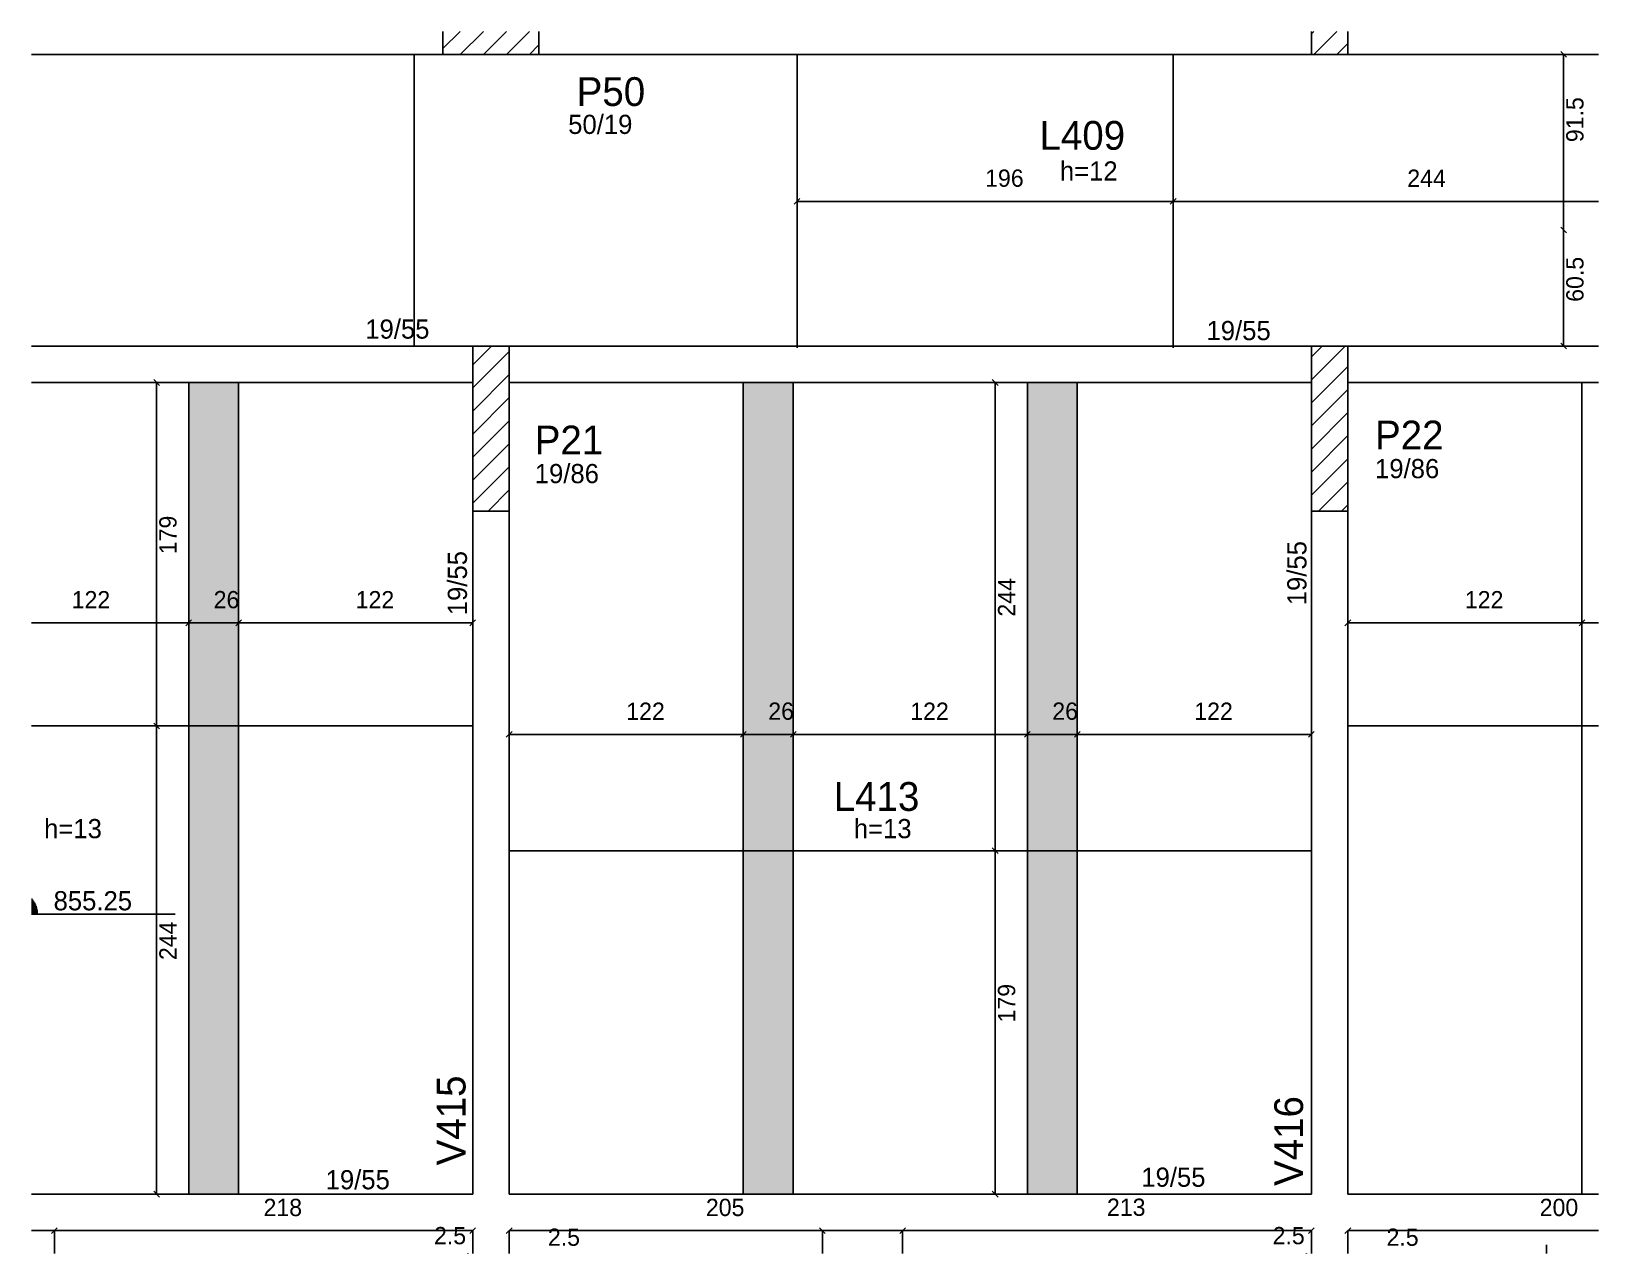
# Model space of a CAD drawing. Header units: metres. Extents: x 3492 to 4309, y 1559 to 2196.
import ezdxf

# ---------------------------------------------------------------- set-up
doc = ezdxf.new("R2010")
doc.units = ezdxf.units.M
for name, color, linetype in [('3', 7, 'Continuous'), ('4', 7, 'Continuous'), ('7', 7, 'Continuous'), ('9', 7, 'Continuous'), ('Hachura', 7, 'Continuous'), ('Painéis', 7, 'Continuous')]:
    doc.layers.add(name, color=color, linetype=linetype)

msp = doc.modelspace()

# ---------------------------------------------------------------- hatches: boundary and pattern name
at = {"layer": '9'}
h = msp.add_hatch(color=7, dxfattribs=at)
h.dxf.hatch_style = 1
h.paths.add_polyline_path([(4159.47, 1813.12), (4159.47, 1813.12), (4159.47, 2013.12), (4159.47, 2013.12), (4159.47, 1813.12)])
h = msp.add_hatch(color=7, dxfattribs=at)
h.dxf.hatch_style = 1
h.paths.add_polyline_path([(4178.47, 1813.12), (4178.47, 1813.12), (4178.47, 2013.12), (4178.47, 2013.12), (4178.47, 1813.12)])
at = {"layer": 'Hachura'}
h = msp.add_hatch(color=7, dxfattribs=at)
h.dxf.hatch_style = 1
h.paths.add_polyline_path([(3574.48, 1590.12), (3600.48, 1590.12), (3600.48, 2013.12), (3574.48, 2013.12), (3574.48, 1590.12)])
h = msp.add_hatch(color=7, dxfattribs=at)
h.dxf.hatch_style = 1
h.paths.add_polyline_path([(3863.48, 1590.12), (3889.48, 1590.12), (3889.48, 2013.12), (3863.48, 2013.12), (3863.48, 1590.12)])
h = msp.add_hatch(color=7, dxfattribs=at)
h.dxf.hatch_style = 1
h.paths.add_polyline_path([(4011.48, 1590.12), (4037.48, 1590.12), (4037.48, 2013.12), (4011.48, 2013.12), (4011.48, 1590.12)])

# ---------------------------------------------------------------- linework, layer by layer
at = {"layer": '3', "color": 3, "lineweight": 25}
for p, q in [((3706.97, 2187.1), (3715.99, 2196.12)), ((3716.01, 2184.12), (3728.01, 2196.12)), ((3728.03, 2184.12), (3740.03, 2196.12)), ((3740.05, 2184.12), (3752.05, 2196.12)), ((3752.07, 2184.12), (3756.97, 2189.02)), ((4159.47, 2194.83), (4160.76, 2196.12)), ((4160.78, 2184.12), (4172.78, 2196.12)), ((4172.8, 2184.12), (4178.47, 2189.79)), ((3722.47, 2022.29), (3732.3, 2032.12)), ((3722.47, 2010.27), (3741.47, 2029.27)), ((4159.47, 2014.52), (4177.07, 2032.12)), ((4159.47, 2026.54), (4165.05, 2032.12)), ((4159.47, 2002.5), (4178.47, 2021.5)), ((3722.47, 1998.25), (3741.47, 2017.25)), ((4159.47, 1990.48), (4178.47, 2009.48)), ((3722.47, 1986.23), (3741.47, 2005.23)), ((3722.47, 1974.21), (3741.47, 1993.21)), ((4159.47, 1978.46), (4178.47, 1997.46)), ((4159.47, 1966.44), (4178.47, 1985.44)), ((3722.47, 1962.19), (3741.47, 1981.19)), ((3722.47, 1950.17), (3741.47, 1969.17)), ((4159.47, 1954.42), (4178.47, 1973.42)), ((4163.2, 1946.12), (4178.47, 1961.4)), ((3730.45, 1946.12), (3741.47, 1957.15)), ((4175.22, 1946.12), (4178.47, 1949.38)), ((3492.47, 1743.9), (3493.07, 1743.9)), ((3492.47, 1743.11), (3493.67, 1743.11)), ((3492.47, 1742.32), (3494.18, 1742.32)), ((3492.47, 1741.52), (3494.61, 1741.52)), ((3492.47, 1740.73), (3494.96, 1740.73)), ((3492.47, 1739.94), (3495.26, 1739.94)), ((3492.47, 1739.15), (3495.5, 1739.15)), ((3492.47, 1738.35), (3495.68, 1738.35)), ((3492.47, 1737.56), (3495.8, 1737.56)), ((3492.47, 1736.77), (3495.9, 1736.77)), ((3492.47, 1735.97), (3495.9, 1735.97)), ((3495.9, 1735.97), (3567.33, 1735.97)), ((4282, 1559.12), (4282, 1563.76))]:
    msp.add_line(p, q, dxfattribs=at)
for points in [[(3492.47, 2184.12), (3706.97, 2184.12)], [(3756.97, 2184.12), (4159.47, 2184.12)], [(4178.47, 2184.12), (4309.19, 2184.12)], [(3722.47, 2032.12), (3492.47, 2032.12)], [(4159.47, 2032.12), (3741.47, 2032.12)], [(4309.19, 2032.12), (4178.47, 2032.12)], [(3492.47, 2013.12), (3722.47, 2013.12)], [(3741.47, 2013.12), (4159.47, 2013.12)], [(4178.47, 2013.12), (4309.19, 2013.12)], [(3722.47, 1946.12), (3722.47, 1590.12)], [(3741.47, 1590.12), (3741.47, 1946.12)], [(4159.47, 1946.12), (4159.47, 1590.12)], [(4178.47, 1590.12), (4178.47, 1946.12)], [(3722.47, 1590.12), (3492.47, 1590.12)], [(4159.47, 1590.12), (3741.47, 1590.12)], [(4309.19, 1590.12), (4178.47, 1590.12)], [(3492.47, 1571.12), (3722.47, 1571.12)], [(3722.47, 1571.12), (3722.47, 1559.12)], [(3741.47, 1571.12), (4159.47, 1571.12)], [(3741.47, 1559.12), (3741.47, 1571.12)], [(4159.47, 1571.12), (4159.47, 1559.12)], [(4178.47, 1571.12), (4309.19, 1571.12)], [(4178.47, 1559.12), (4178.47, 1571.12)]]:
    msp.add_lwpolyline(points, dxfattribs=at)
at = {"layer": '7', "color": 7, "lineweight": 25}
for points in [[(3706.97, 2196.12), (3706.97, 2184.12)], [(3756.97, 2184.12), (3756.97, 2196.12)], [(4159.47, 2196.12), (4159.47, 2184.12)], [(4178.47, 2184.12), (4178.47, 2196.12)], [(3706.97, 2184.12), (3756.97, 2184.12)], [(4159.47, 2184.12), (4178.47, 2184.12)], [(3741.47, 2032.12), (3722.47, 2032.12)], [(3722.47, 2032.12), (3722.47, 1946.12)], [(3741.47, 1946.12), (3741.47, 2032.12)], [(4178.47, 2032.12), (4159.47, 2032.12)], [(4159.47, 2032.12), (4159.47, 1946.12)], [(4178.47, 1946.12), (4178.47, 2032.12)], [(3722.47, 1946.12), (3741.47, 1946.12)], [(4159.47, 1946.12), (4178.47, 1946.12)]]:
    msp.add_lwpolyline(points, dxfattribs=at)
at = {"layer": 'Painéis', "color": 200, "lineweight": 25}
for p, q in [((3691.97, 2184.12), (3691.97, 2032.12)), ((3891.47, 2184.12), (3891.47, 2031.19)), ((4087.47, 2184.12), (4087.47, 2031.19)), ((3574.48, 2013.12), (3574.48, 1590.12)), ((3600.48, 2013.12), (3600.48, 1590.12)), ((3863.48, 2013.12), (3863.48, 1590.12)), ((3889.48, 2013.12), (3889.48, 1590.12)), ((4011.48, 2013.12), (4011.48, 1590.12)), ((4037.48, 2013.12), (4037.48, 1590.12)), ((4300.48, 2013.12), (4300.48, 1590.12)), ((3722.38, 1834.12), (3492.47, 1834.12)), ((4309.19, 1834.12), (4178.38, 1834.12)), ((4159.38, 1769.12), (3741.38, 1769.12)), ((3504.47, 1559.12), (3504.47, 1571.12)), ((3946.47, 1559.12), (3946.47, 1571.12))]:
    msp.add_line(p, q, dxfattribs=at)
at = {"layer": 'Painéis', "color": 0, "lineweight": 25}
for p, q in [((4292.4, 2182.62), (4289.4, 2185.62)), ((3892.97, 2109), (3889.97, 2106)), ((4088.97, 2109), (4085.97, 2106)), ((4085.97, 2106), (4088.97, 2109)), ((4289.4, 2094.12), (4292.4, 2091.12)), ((4292.4, 2091.12), (4289.4, 2094.12)), ((4289.4, 2033.62), (4292.4, 2030.62)), ((3559.23, 2011.62), (3556.23, 2014.62)), ((3996.23, 2011.62), (3993.23, 2014.62)), ((3572.98, 1886.37), (3575.98, 1889.37)), ((3575.98, 1889.37), (3572.98, 1886.37)), ((3598.98, 1886.37), (3601.98, 1889.37)), ((3601.98, 1889.37), (3598.98, 1886.37)), ((3720.97, 1886.37), (3723.97, 1889.37)), ((4179.97, 1889.37), (4176.97, 1886.37)), ((4298.98, 1886.37), (4301.98, 1889.37)), ((4301.98, 1889.37), (4298.98, 1886.37)), ((3556.23, 1835.62), (3559.23, 1832.62)), ((3559.23, 1832.62), (3556.23, 1835.62)), ((3742.97, 1831.26), (3739.97, 1828.26)), ((3861.98, 1828.26), (3864.98, 1831.26)), ((3864.98, 1831.26), (3861.98, 1828.26)), ((3887.98, 1828.26), (3890.98, 1831.26)), ((3890.98, 1831.26), (3887.98, 1828.26)), ((4009.98, 1828.26), (4012.98, 1831.26)), ((4012.98, 1831.26), (4009.98, 1828.26)), ((4035.98, 1828.26), (4038.98, 1831.26)), ((4038.98, 1831.26), (4035.98, 1828.26)), ((4157.97, 1828.26), (4160.97, 1831.26)), ((3993.23, 1770.62), (3996.23, 1767.62)), ((3996.23, 1767.62), (3993.23, 1770.62)), ((3556.23, 1591.62), (3559.23, 1588.62)), ((3993.23, 1591.62), (3996.23, 1588.62)), ((3505.97, 1572.62), (3502.97, 1569.62)), ((3502.97, 1569.62), (3505.97, 1572.62)), ((3720.97, 1569.62), (3723.97, 1572.62)), ((3742.97, 1572.62), (3739.97, 1569.62)), ((3906.19, 1569.62), (3903.19, 1572.62)), ((3947.97, 1572.62), (3944.97, 1569.62)), ((3944.97, 1569.62), (3947.97, 1572.62)), ((4157.97, 1569.62), (4160.97, 1572.62)), ((4179.97, 1572.62), (4176.97, 1569.62))]:
    msp.add_line(p, q, dxfattribs=at)
at = {"layer": 'Painéis', "color": 4, "lineweight": 25}
for p, q in [((4290.9, 2092.62), (4290.9, 2184.12)), ((4087.47, 2107.5), (3891.47, 2107.5)), ((4309.19, 2107.5), (4087.47, 2107.5)), ((4290.9, 2092.62), (4290.9, 2032.12)), ((3557.73, 2013.12), (3557.73, 1834.12)), ((3994.73, 2013.12), (3994.73, 1769.12)), ((3492.47, 1887.87), (3574.48, 1887.87)), ((3574.48, 1887.87), (3600.48, 1887.87)), ((3600.48, 1887.87), (3722.47, 1887.87)), ((4178.47, 1887.87), (4300.48, 1887.87)), ((4300.48, 1887.87), (4309.19, 1887.87)), ((3557.73, 1834.12), (3557.73, 1590.12)), ((3741.47, 1829.76), (3863.48, 1829.76)), ((3863.48, 1829.76), (3889.48, 1829.76)), ((3889.48, 1829.76), (4011.48, 1829.76)), ((4011.48, 1829.76), (4037.48, 1829.76)), ((4037.48, 1829.76), (4159.47, 1829.76)), ((3994.73, 1769.12), (3994.73, 1590.12)), ((3504.47, 1571.12), (3492.47, 1571.12)), ((3722.47, 1571.12), (3504.47, 1571.12)), ((3946.47, 1571.12), (3741.47, 1571.12)), ((3902.44, 1571.12), (3901.69, 1571.12)), ((3904.69, 1571.12), (3904.69, 1559.12)), ((4159.47, 1571.12), (3946.47, 1571.12)), ((4309.19, 1571.12), (4178.47, 1571.12)), ((3719.97, 1559.12), (3719.97, 1559.43)), ((3722.47, 1559.12), (3722.47, 1559.43)), ((4156.97, 1559.12), (4156.97, 1559.43)), ((4159.47, 1559.12), (4159.47, 1559.43))]:
    msp.add_line(p, q, dxfattribs=at)

# ---------------------------------------------------------------- texts
at = {"layer": '3', "color": 3, "lineweight": 25}
for s, p in [('50/19', (3772.22, 2142.65)), ('h=12', (4028.42, 2118.35)), ('19/55', (3666.48, 2035.97)), ('19/55', (4104.84, 2035.18)), ('19/86', (3754.79, 1960.65)), ('19/86', (4192.66, 1963.25)), ('h=13', (3499.11, 1775.63)), ('h=13', (3921.05, 1775.63)), ('855.25', (3504.06, 1738.04)), ('19/55', (3645.83, 1592.66)), ('19/55', (4070.87, 1593.98))]:
    msp.add_text(s, height=10, dxfattribs=at).set_placement(p)
for p in [(4156.93, 1897.03), (3719.47, 1891.83)]:
    msp.add_text('19/55', height=10, rotation=90, dxfattribs=at).set_placement(p)
at = {"layer": '4', "color": 4, "lineweight": 25}
for s, p in [('P50', (3776.63, 2157.22)), ('L409', (4017.81, 2134.42)), ('P22', (4192.66, 1978.25)), ('P21', (3754.79, 1975.65)), ('L413', (3910.6, 1789.87))]:
    msp.add_text(s, height=15, dxfattribs=at).set_placement(p)
for s, p in [('V415', (3718.72, 1605.12)), ('V416', (4155.16, 1594.38))]:
    msp.add_text(s, height=15, rotation=90, dxfattribs=at).set_placement(p)
at = {"layer": 'Painéis', "color": 240, "lineweight": 25}
for s, p in [('91.5', (4301.28, 2138.37)), ('60.5', (4301.3, 2055.17)), ('179', (3568.14, 1923.62)), ('244', (4005.16, 1891.12)), ('244', (3568.16, 1712.12)), ('179', (4005.14, 1679.62))]:
    msp.add_text(s, height=9, rotation=90, dxfattribs=at).set_placement(p)
for s, p in [('196', (3989.47, 2115.12)), ('244', (4209.47, 2115.07)), ('122', (3513.48, 1895.42)), ('26', (3587.48, 1895.46)), ('122', (3661.48, 1895.42)), ('122', (4239.48, 1895.42)), ('122', (3802.48, 1837.31)), ('26', (3876.48, 1837.35)), ('122', (3950.48, 1837.31)), ('26', (4024.48, 1837.35)), ('122', (4098.48, 1837.31)), ('218', (3613.47, 1578.71)), ('205', (3843.97, 1578.72)), ('213', (4052.97, 1578.82)), ('200', (4278.47, 1578.71)), ('2.5', (3702.29, 1564.02)), ('2.5', (3761.65, 1563.2)), ('2.5', (4139.29, 1564.02)), ('2.5', (4198.65, 1563.2))]:
    msp.add_text(s, height=9, dxfattribs=at).set_placement(p)

doc.saveas('drawing.dxf')
